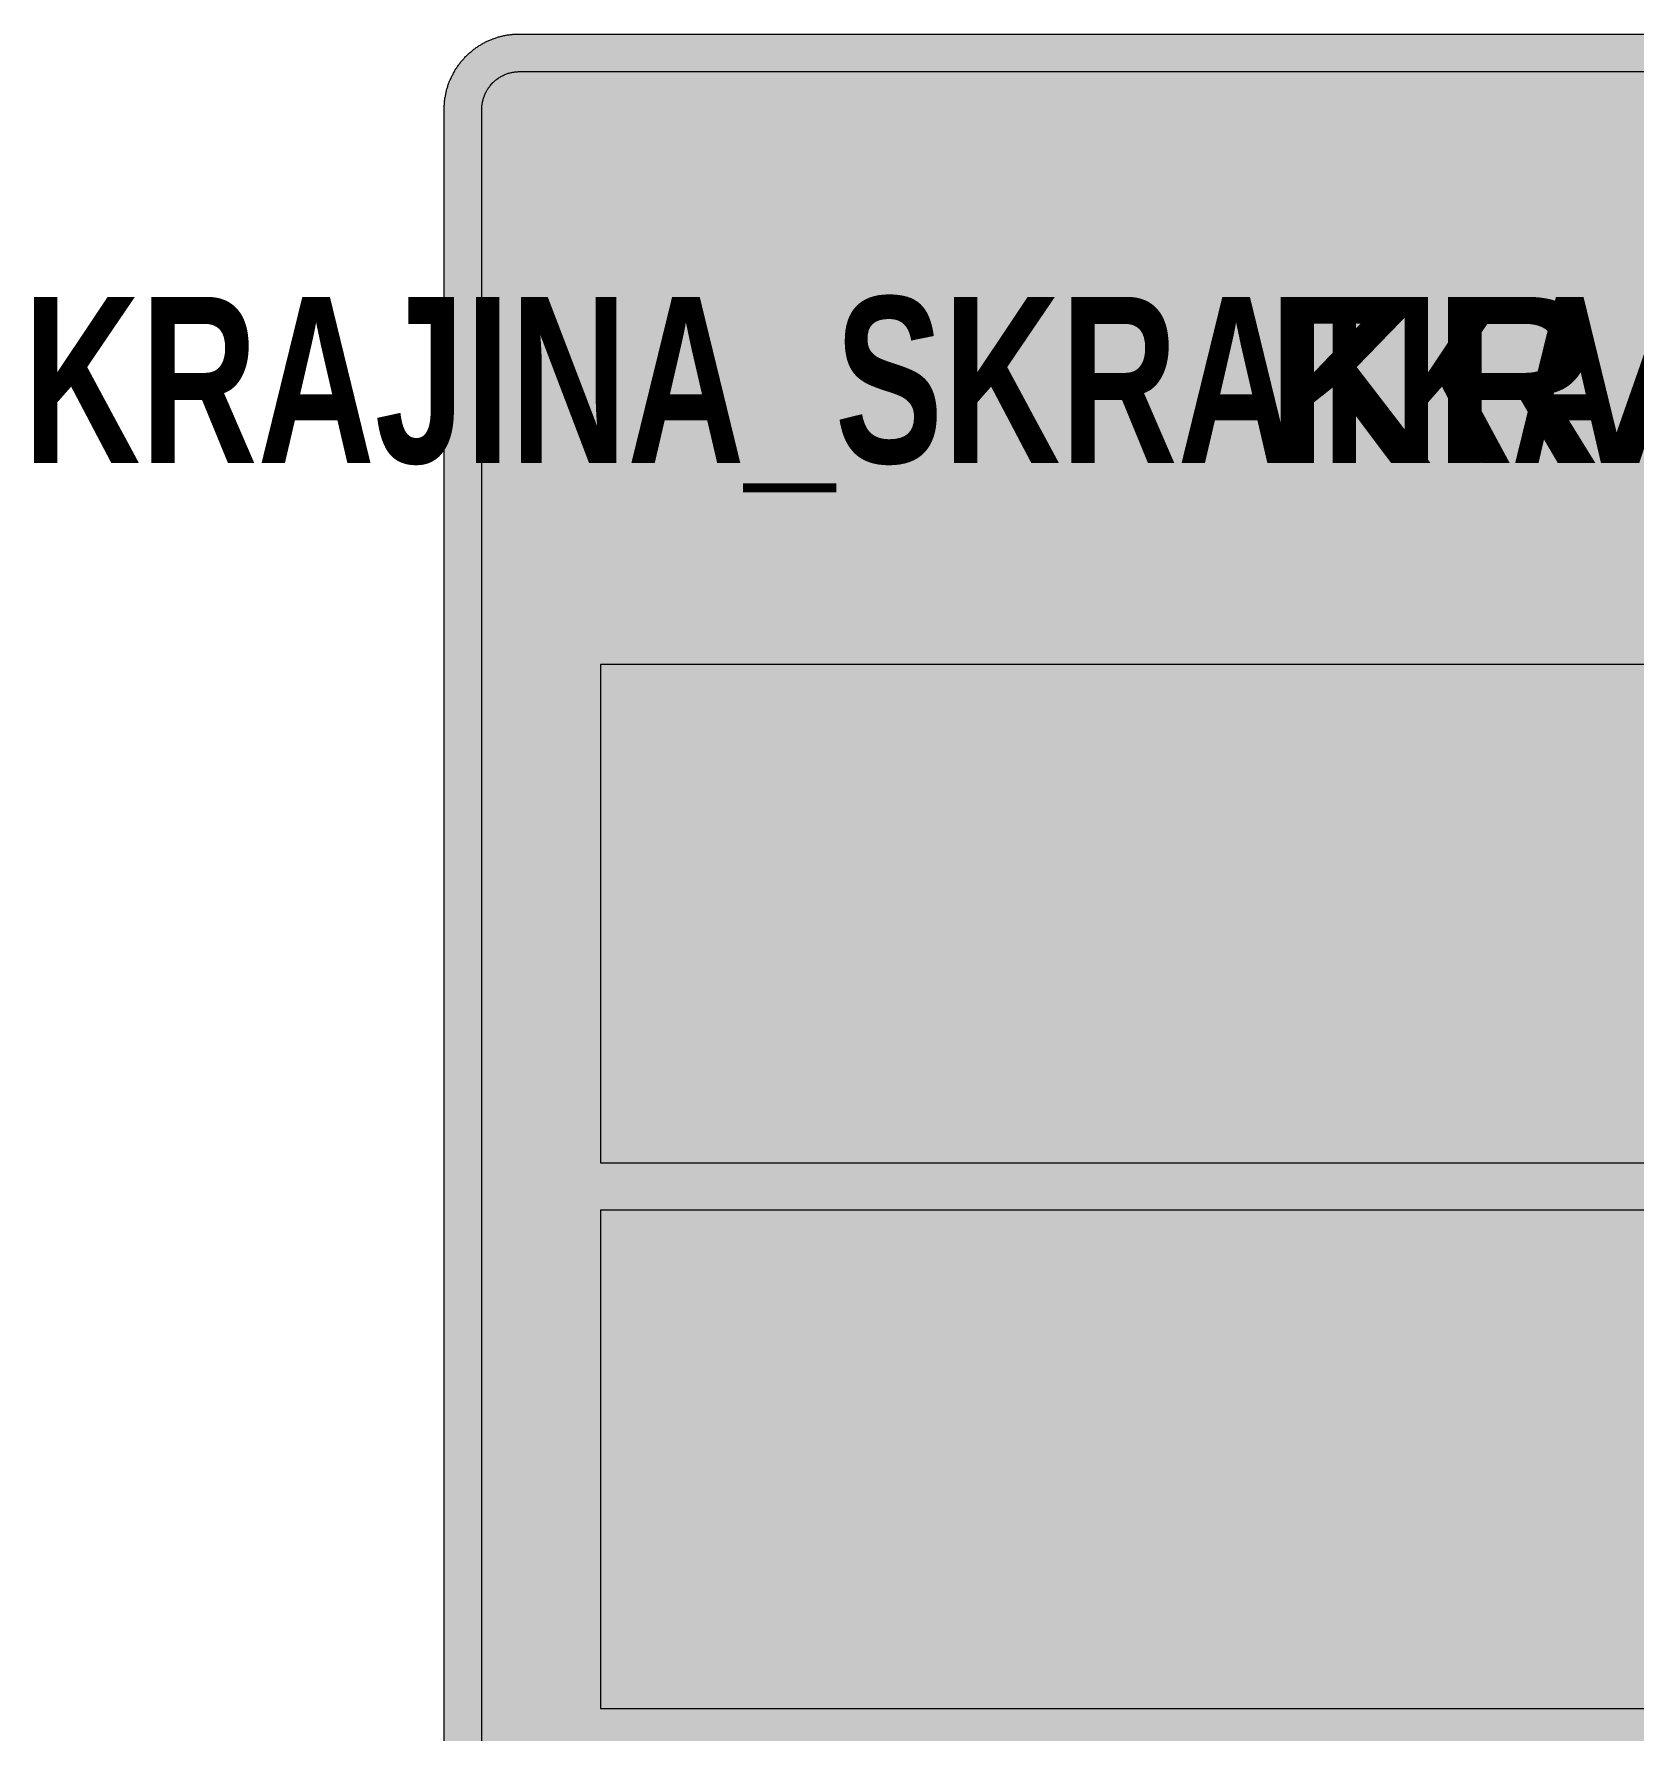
# Model space of a CAD drawing. Header units: metres. Extents: x -11.9 to 26.2, y 3.5 to 34.9.
# Drawn here: x -11.93 to 1.58, y 20.62 to 34.93 of the extents above; entities that cross this region are included whole.
import ezdxf
from ezdxf.enums import TextEntityAlignment as Align

# ---------------------------------------------------------------- set-up
doc = ezdxf.new("R2010")
doc.units = ezdxf.units.M
doc.styles.add('DZ', font='arialbd.ttf')

msp = doc.modelspace()

# ---------------------------------------------------------------- hatches: boundary and pattern name
at = {"true_color": 0xf1efea}
h = msp.add_hatch(color=7, dxfattribs=at)
h.dxf.hatch_style = 1
h.paths.add_polyline_path([(8.084, 34.881), (8.106, 34.871), (8.127, 34.861), (8.145, 34.851), (8.165, 34.839), (8.18, 34.829), (8.2, 34.816), (8.222, 34.799), (8.24, 34.784), (8.259, 34.768), (8.276, 34.752), (8.289, 34.739), (8.305, 34.722), (8.313, 34.713), (8.322, 34.702), (8.335, 34.686), (8.348, 34.668), (8.361, 34.649), (8.372, 34.632), (8.384, 34.612), (8.396, 34.59), (8.407, 34.568), (8.415, 34.548), (8.425, 34.524), (8.434, 34.499), (8.441, 34.476), (8.447, 34.454), (8.453, 34.428), (8.458, 34.401), (8.463, 34.369), (8.465, 34.346), (8.466, 34.322), (8.467, 34.306), (8.467, 34.298), (8.467, 22.467), (8.467, 10.62), (8.465, 10.595), (8.464, 10.572), (8.461, 10.549), (8.456, 10.52), (8.451, 10.496), (8.446, 10.473), (8.437, 10.444), (8.427, 10.413), (8.421, 10.399), (8.415, 10.385), (8.406, 10.363), (8.395, 10.342), (8.384, 10.322), (8.371, 10.3), (8.36, 10.283), (8.348, 10.265), (8.333, 10.245), (8.319, 10.228), (8.313, 10.221), (8.303, 10.209), (8.285, 10.19), (8.269, 10.175), (8.254, 10.161), (8.246, 10.154), (8.235, 10.145), (8.216, 10.129), (8.201, 10.119), (8.183, 10.106), (8.165, 10.094), (8.145, 10.083), (8.128, 10.073), (8.108, 10.063), (8.083, 10.052), (8.054, 10.04), (8.038, 10.035), (8.025, 10.03), (7.999, 10.022), (7.978, 10.017), (7.956, 10.012), (7.933, 10.008), (7.915, 10.005), (7.895, 10.003), (7.871, 10.001), (7.847, 10), (7.832, 10), (-7.832, 10), (-7.847, 10), (-7.871, 10.001), (-7.894, 10.003), (-7.918, 10.006), (-7.947, 10.01), (-7.971, 10.015), (-7.994, 10.021), (-8.022, 10.029), (-8.038, 10.035), (-8.054, 10.04), (-8.067, 10.045), (-8.082, 10.051), (-8.106, 10.062), (-8.127, 10.073), (-8.145, 10.083), (-8.165, 10.094), (-8.182, 10.106), (-8.204, 10.121), (-8.227, 10.138), (-8.248, 10.155), (-8.267, 10.172), (-8.282, 10.187), (-8.302, 10.208), (-8.313, 10.221), (-8.322, 10.231), (-8.335, 10.248), (-8.348, 10.265), (-8.364, 10.288), (-8.374, 10.304), (-8.384, 10.322), (-8.396, 10.344), (-8.407, 10.365), (-8.412, 10.378), (-8.418, 10.391), (-8.427, 10.415), (-8.432, 10.428), (-8.437, 10.443), (-8.441, 10.458), (-8.444, 10.465), (-8.448, 10.48), (-8.452, 10.5), (-8.456, 10.52), (-8.46, 10.541), (-8.463, 10.564), (-8.465, 10.583), (-8.466, 10.603), (-8.467, 10.627), (-8.467, 22.467), (-8.467, 34.308), (-8.466, 34.33), (-8.464, 34.353), (-8.461, 34.383), (-8.457, 34.409), (-8.453, 34.432), (-8.448, 34.453), (-8.444, 34.468), (-8.44, 34.479), (-8.432, 34.505), (-8.423, 34.529), (-8.418, 34.541), (-8.412, 34.556), (-8.401, 34.579), (-8.395, 34.59), (-8.388, 34.605), (-8.375, 34.627), (-8.362, 34.647), (-8.349, 34.667), (-8.336, 34.684), (-8.322, 34.702), (-8.313, 34.713), (-8.307, 34.72), (-8.291, 34.737), (-8.278, 34.75), (-8.263, 34.764), (-8.245, 34.781), (-8.229, 34.793), (-8.209, 34.809), (-8.185, 34.826), (-8.165, 34.839), (-8.145, 34.851), (-8.128, 34.86), (-8.108, 34.87), (-8.085, 34.881), (-8.075, 34.885), (-8.061, 34.89), (-8.038, 34.899), (-8.017, 34.906), (-7.997, 34.912), (-7.972, 34.918), (-7.941, 34.924), (-7.915, 34.928), (-7.892, 34.931), (-7.869, 34.932), (-7.848, 34.933), (-7.832, 34.933), (7.839, 34.933), (7.863, 34.933), (7.887, 34.931), (7.912, 34.928), (7.94, 34.924), (7.956, 34.921), (7.971, 34.918), (7.986, 34.914), (7.996, 34.912), (8.023, 34.904), (8.038, 34.899), (8.048, 34.895), (8.065, 34.889), (8.075, 34.885)])
h.paths.add_polyline_path([(8.149, 10.626), (8.148, 10.602), (8.145, 10.58), (8.139, 10.554), (8.132, 10.532), (8.124, 10.511), (8.115, 10.491), (8.104, 10.471), (8.091, 10.452), (8.077, 10.433), (8.062, 10.416), (8.045, 10.399), (8.026, 10.384), (8.01, 10.372), (7.991, 10.36), (7.969, 10.348), (7.947, 10.339), (7.926, 10.331), (7.904, 10.326), (7.881, 10.321), (7.856, 10.318), (7.836, 10.317), (-7.847, 10.318), (-7.873, 10.32), (-7.894, 10.323), (-7.915, 10.328), (-7.934, 10.334), (-7.955, 10.342), (-7.977, 10.352), (-7.996, 10.363), (-8.015, 10.376), (-8.034, 10.39), (-8.051, 10.405), (-8.066, 10.42), (-8.081, 10.438), (-8.096, 10.458), (-8.107, 10.476), (-8.118, 10.497), (-8.127, 10.518), (-8.135, 10.54), (-8.142, 10.564), (-8.146, 10.588), (-8.148, 10.61), (-8.149, 10.629), (-8.149, 22.467), (-8.149, 34.309), (-8.148, 34.332), (-8.144, 34.356), (-8.14, 34.377), (-8.133, 34.4), (-8.124, 34.422), (-8.115, 34.443), (-8.103, 34.463), (-8.092, 34.481), (-8.077, 34.5), (-8.061, 34.518), (-8.04, 34.538), (-8.022, 34.553), (-8.002, 34.566), (-7.983, 34.578), (-7.962, 34.588), (-7.941, 34.597), (-7.919, 34.604), (-7.894, 34.61), (-7.871, 34.614), (-7.847, 34.616), (-7.832, 34.616), (7.841, 34.616), (7.865, 34.614), (7.89, 34.611), (7.912, 34.606), (7.933, 34.6), (7.955, 34.591), (7.976, 34.581), (7.997, 34.57), (8.016, 34.557), (8.033, 34.544), (8.05, 34.529), (8.067, 34.511), (8.082, 34.494), (8.095, 34.476), (8.107, 34.456), (8.118, 34.435), (8.128, 34.414), (8.135, 34.392), (8.141, 34.369), (8.146, 34.348), (8.148, 34.323), (8.149, 34.302), (8.149, 22.467)], flags=16)
at = {"true_color": 0x9b9b9b}
h = msp.add_hatch(color=253, dxfattribs=at)
h.dxf.hatch_style = 1
h.paths.add_polyline_path([(8.149, 22.467), (8.149, 34.298), (8.149, 34.306), (8.149, 34.315), (8.148, 34.323), (8.147, 34.331), (8.147, 34.339), (8.146, 34.347), (8.144, 34.354), (8.143, 34.362), (8.141, 34.37), (8.139, 34.378), (8.137, 34.385), (8.135, 34.393), (8.132, 34.4), (8.13, 34.407), (8.127, 34.415), (8.124, 34.422), (8.121, 34.429), (8.118, 34.436), (8.114, 34.443), (8.111, 34.45), (8.107, 34.456), (8.103, 34.463), (8.099, 34.469), (8.095, 34.476), (8.091, 34.482), (8.086, 34.488), (8.081, 34.494), (8.077, 34.5), (8.072, 34.506), (8.067, 34.512), (8.061, 34.517), (8.056, 34.523), (8.051, 34.528), (8.045, 34.533), (8.039, 34.538), (8.034, 34.543), (8.028, 34.548), (8.022, 34.553), (8.015, 34.557), (8.009, 34.562), (8.003, 34.566), (7.996, 34.57), (7.99, 34.574), (7.983, 34.577), (7.976, 34.581), (7.969, 34.584), (7.962, 34.588), (7.955, 34.591), (7.948, 34.594), (7.941, 34.597), (7.933, 34.599), (7.926, 34.602), (7.919, 34.604), (7.911, 34.606), (7.903, 34.608), (7.896, 34.609), (7.888, 34.611), (7.88, 34.612), (7.872, 34.613), (7.864, 34.614), (7.856, 34.615), (7.848, 34.615), (7.84, 34.616), (7.832, 34.616), (-7.832, 34.616), (-7.84, 34.616), (-7.848, 34.615), (-7.856, 34.615), (-7.864, 34.614), (-7.872, 34.613), (-7.88, 34.612), (-7.888, 34.611), (-7.896, 34.609), (-7.903, 34.608), (-7.911, 34.606), (-7.919, 34.604), (-7.926, 34.602), (-7.934, 34.599), (-7.941, 34.597), (-7.948, 34.594), (-7.955, 34.591), (-7.962, 34.588), (-7.969, 34.584), (-7.976, 34.581), (-7.983, 34.577), (-7.99, 34.574), (-7.996, 34.57), (-8.003, 34.566), (-8.009, 34.562), (-8.015, 34.557), (-8.022, 34.553), (-8.028, 34.548), (-8.034, 34.543), (-8.039, 34.538), (-8.045, 34.533), (-8.051, 34.528), (-8.056, 34.523), (-8.062, 34.517), (-8.067, 34.512), (-8.072, 34.506), (-8.077, 34.5), (-8.081, 34.494), (-8.086, 34.488), (-8.091, 34.482), (-8.095, 34.476), (-8.099, 34.469), (-8.103, 34.463), (-8.107, 34.456), (-8.111, 34.45), (-8.114, 34.443), (-8.118, 34.436), (-8.121, 34.429), (-8.124, 34.422), (-8.127, 34.415), (-8.13, 34.407), (-8.132, 34.4), (-8.135, 34.393), (-8.137, 34.385), (-8.139, 34.378), (-8.141, 34.37), (-8.143, 34.362), (-8.144, 34.354), (-8.146, 34.347), (-8.147, 34.339), (-8.148, 34.331), (-8.148, 34.323), (-8.149, 34.315), (-8.149, 34.306), (-8.149, 34.298), (-8.149, 22.467), (-8.149, 10.635), (-8.149, 10.627), (-8.149, 10.619), (-8.148, 10.611), (-8.148, 10.603), (-8.147, 10.595), (-8.146, 10.587), (-8.144, 10.579), (-8.143, 10.571), (-8.141, 10.563), (-8.139, 10.556), (-8.137, 10.548), (-8.135, 10.541), (-8.132, 10.533), (-8.13, 10.526), (-8.127, 10.519), (-8.124, 10.511), (-8.121, 10.504), (-8.118, 10.497), (-8.114, 10.49), (-8.111, 10.484), (-8.107, 10.477), (-8.103, 10.47), (-8.099, 10.464), (-8.095, 10.457), (-8.091, 10.451), (-8.086, 10.445), (-8.081, 10.439), (-8.077, 10.433), (-8.072, 10.427), (-8.067, 10.421), (-8.062, 10.416), (-8.056, 10.41), (-8.051, 10.405), (-8.045, 10.4), (-8.039, 10.395), (-8.034, 10.39), (-8.028, 10.385), (-8.022, 10.381), (-8.015, 10.376), (-8.009, 10.372), (-8.003, 10.368), (-7.996, 10.363), (-7.99, 10.36), (-7.983, 10.356), (-7.976, 10.352), (-7.969, 10.349), (-7.962, 10.345), (-7.955, 10.342), (-7.948, 10.339), (-7.941, 10.337), (-7.934, 10.334), (-7.926, 10.332), (-7.919, 10.329), (-7.911, 10.327), (-7.903, 10.326), (-7.896, 10.324), (-7.888, 10.322), (-7.88, 10.321), (-7.872, 10.32), (-7.864, 10.319), (-7.856, 10.318), (-7.848, 10.318), (-7.84, 10.318), (-7.832, 10.318), (7.832, 10.317), (7.84, 10.318), (7.848, 10.318), (7.856, 10.318), (7.864, 10.319), (7.872, 10.32), (7.88, 10.321), (7.888, 10.322), (7.896, 10.324), (7.903, 10.326), (7.911, 10.327), (7.919, 10.329), (7.926, 10.332), (7.933, 10.334), (7.941, 10.337), (7.948, 10.339), (7.955, 10.342), (7.962, 10.345), (7.969, 10.349), (7.976, 10.352), (7.983, 10.356), (7.99, 10.36), (7.996, 10.363), (8.003, 10.368), (8.009, 10.372), (8.015, 10.376), (8.022, 10.381), (8.028, 10.385), (8.034, 10.39), (8.039, 10.395), (8.045, 10.4), (8.051, 10.405), (8.056, 10.41), (8.061, 10.416), (8.067, 10.421), (8.072, 10.427), (8.077, 10.433), (8.081, 10.439), (8.086, 10.445), (8.091, 10.451), (8.095, 10.457), (8.099, 10.464), (8.103, 10.47), (8.107, 10.477), (8.111, 10.484), (8.114, 10.49), (8.118, 10.497), (8.121, 10.504), (8.124, 10.511), (8.127, 10.519), (8.13, 10.526), (8.132, 10.533), (8.135, 10.541), (8.137, 10.548), (8.139, 10.556), (8.141, 10.563), (8.143, 10.571), (8.144, 10.579), (8.146, 10.587), (8.147, 10.595), (8.147, 10.603), (8.148, 10.611), (8.149, 10.619), (8.149, 10.627), (8.149, 10.635)])
at = {"true_color": 0xf1efea}
h = msp.add_hatch(color=7, dxfattribs=at)
edge = h.paths.add_edge_path()
edge.add_ellipse((-5.249, 32.017), major_axis=(1.9, 0), ratio=0.631579, start_angle=0, end_angle=180)
edge.add_ellipse((-5.249, 32.017), major_axis=(1.9, 0), ratio=0.631579, start_angle=180, end_angle=360)
for points in [[(7.149, 29.617), (-7.149, 29.617), (-7.149, 25.417), (7.149, 25.417)], [(7.149, 25.017), (-7.149, 25.017), (-7.149, 20.817), (7.149, 20.817)]]:
    msp.add_hatch(color=7, dxfattribs=at).paths.add_polyline_path(points)
at = {"true_color": 0x9b9b9b, "transparency": 33554687}
for points in [[(-5.488, 26.017), (-5.488, 26.805), (-4.996, 27.392), (-4.504, 26.805), (-4.504, 26.409), (-4.308, 26.409), (-4.308, 27.392), (-4.208, 27.592), (-4.208, 28.376), (-3.913, 29.363), (-3.617, 28.376), (-3.617, 27.592), (-3.521, 27.392), (-3.521, 27.001), (-3.225, 27.197), (-2.538, 26.805), (-2.538, 26.213), (-2.338, 26.213), (-2.338, 27.592), (-2.242, 27.592), (-2.242, 28.18), (-2.142, 28.18), (-2.142, 28.772), (-1.65, 28.772), (-1.65, 28.084), (-1.55, 28.084), (-1.55, 27.001), (-1.354, 27.001), (-1.354, 26.409), (-1.158, 26.409), (-1.158, 27.392), (-0.763, 27.788), (-0.371, 27.392), (-0.371, 26.805), (0.025, 27.197), (0.417, 26.805), (0.417, 26.017)], [(-5.488, 21.417), (-5.488, 22.205), (-4.996, 22.792), (-4.504, 22.205), (-4.504, 21.809), (-4.308, 21.809), (-4.308, 22.792), (-4.208, 22.992), (-4.208, 23.776), (-3.913, 24.763), (-3.617, 23.776), (-3.617, 22.992), (-3.521, 22.792), (-3.521, 22.401), (-3.225, 22.597), (-2.538, 22.205), (-2.538, 21.613), (-2.338, 21.613), (-2.338, 22.992), (-2.242, 22.992), (-2.242, 23.58), (-2.142, 23.58), (-2.142, 24.172), (-1.65, 24.172), (-1.65, 23.484), (-1.55, 23.484), (-1.55, 22.401), (-1.354, 22.401), (-1.354, 21.809), (-1.158, 21.809), (-1.158, 22.792), (-0.763, 23.188), (-0.371, 22.792), (-0.371, 22.205), (0.025, 22.597), (0.417, 22.205), (0.417, 21.417)]]:
    msp.add_hatch(color=253, dxfattribs=at).paths.add_polyline_path(points)

# ---------------------------------------------------------------- linework, layer by layer
at = {"color": 7, "true_color": 0xf1efea}
msp.add_lwpolyline([(-8.467, 10.635), (-8.467, 22.467), (-8.467, 34.298), (-8.467, 34.306), (-8.466, 34.314), (-8.466, 34.322), (-8.466, 34.33), (-8.465, 34.338), (-8.465, 34.345), (-8.464, 34.353), (-8.464, 34.361), (-8.463, 34.369), (-8.462, 34.377), (-8.461, 34.384), (-8.46, 34.392), (-8.459, 34.4), (-8.457, 34.407), (-8.456, 34.415), (-8.454, 34.423), (-8.453, 34.43), (-8.451, 34.438), (-8.449, 34.446), (-8.448, 34.453), (-8.446, 34.461), (-8.444, 34.468), (-8.441, 34.476), (-8.439, 34.483), (-8.437, 34.49), (-8.435, 34.498), (-8.432, 34.505), (-8.43, 34.512), (-8.427, 34.52), (-8.424, 34.527), (-8.421, 34.534), (-8.418, 34.541), (-8.415, 34.548), (-8.412, 34.556), (-8.409, 34.563), (-8.406, 34.57), (-8.402, 34.577), (-8.399, 34.584), (-8.395, 34.59), (-8.392, 34.597), (-8.388, 34.604), (-8.384, 34.611), (-8.381, 34.618), (-8.377, 34.624), (-8.373, 34.631), (-8.368, 34.638), (-8.364, 34.644), (-8.36, 34.651), (-8.356, 34.657), (-8.351, 34.663), (-8.347, 34.67), (-8.342, 34.676), (-8.337, 34.682), (-8.333, 34.688), (-8.328, 34.695), (-8.323, 34.701), (-8.318, 34.707), (-8.313, 34.713), (-8.308, 34.719), (-8.302, 34.724), (-8.297, 34.73), (-8.292, 34.736), (-8.286, 34.742), (-8.281, 34.747), (-8.275, 34.753), (-8.269, 34.758), (-8.264, 34.764), (-8.258, 34.769), (-8.252, 34.774), (-8.246, 34.779), (-8.24, 34.784), (-8.234, 34.789), (-8.228, 34.794), (-8.222, 34.799), (-8.216, 34.804), (-8.209, 34.809), (-8.203, 34.813), (-8.197, 34.818), (-8.19, 34.822), (-8.184, 34.827), (-8.177, 34.831), (-8.171, 34.835), (-8.164, 34.839), (-8.158, 34.843), (-8.151, 34.847), (-8.144, 34.851), (-8.138, 34.855), (-8.131, 34.858), (-8.124, 34.862), (-8.117, 34.866), (-8.11, 34.869), (-8.103, 34.872), (-8.096, 34.876), (-8.089, 34.879), (-8.082, 34.882), (-8.075, 34.885), (-8.067, 34.888), (-8.06, 34.891), (-8.053, 34.893), (-8.046, 34.896), (-8.038, 34.899), (-8.031, 34.901), (-8.024, 34.904), (-8.016, 34.906), (-8.009, 34.908), (-8.001, 34.91), (-7.994, 34.912), (-7.986, 34.914), (-7.979, 34.916), (-7.971, 34.918), (-7.964, 34.919), (-7.956, 34.921), (-7.948, 34.922), (-7.941, 34.924), (-7.933, 34.925), (-7.925, 34.926), (-7.918, 34.927), (-7.91, 34.928), (-7.902, 34.929), (-7.894, 34.93), (-7.887, 34.931), (-7.879, 34.932), (-7.871, 34.932), (-7.863, 34.933), (-7.855, 34.933), (-7.847, 34.933), (-7.84, 34.933), (-7.832, 34.933), (7.832, 34.933)], dxfattribs=at)
at = {"color": 146, "true_color": 0x005b8c}
msp.add_lwpolyline([(-8.149, 10.635), (-8.149, 22.467), (-8.149, 34.298), (-8.149, 34.306), (-8.149, 34.315), (-8.148, 34.323), (-8.148, 34.331), (-8.147, 34.339), (-8.146, 34.347), (-8.144, 34.354), (-8.143, 34.362), (-8.141, 34.37), (-8.139, 34.378), (-8.137, 34.385), (-8.135, 34.393), (-8.132, 34.4), (-8.13, 34.407), (-8.127, 34.415), (-8.124, 34.422), (-8.121, 34.429), (-8.118, 34.436), (-8.114, 34.443), (-8.111, 34.45), (-8.107, 34.456), (-8.103, 34.463), (-8.099, 34.469), (-8.095, 34.476), (-8.091, 34.482), (-8.086, 34.488), (-8.081, 34.494), (-8.077, 34.5), (-8.072, 34.506), (-8.067, 34.512), (-8.062, 34.517), (-8.056, 34.523), (-8.051, 34.528), (-8.045, 34.533), (-8.039, 34.538), (-8.034, 34.543), (-8.028, 34.548), (-8.022, 34.553), (-8.015, 34.557), (-8.009, 34.562), (-8.003, 34.566), (-7.996, 34.57), (-7.99, 34.574), (-7.983, 34.577), (-7.976, 34.581), (-7.969, 34.584), (-7.962, 34.588), (-7.955, 34.591), (-7.948, 34.594), (-7.941, 34.597), (-7.934, 34.599), (-7.926, 34.602), (-7.919, 34.604), (-7.911, 34.606), (-7.903, 34.608), (-7.896, 34.609), (-7.888, 34.611), (-7.88, 34.612), (-7.872, 34.613), (-7.864, 34.614), (-7.856, 34.615), (-7.848, 34.615), (-7.84, 34.616), (-7.832, 34.616), (7.832, 34.616)], dxfattribs=at)
for points in [[(7.149, 29.617), (-7.149, 29.617), (-7.149, 25.417), (7.149, 25.417), (7.149, 29.617)], [(7.149, 25.017), (-7.149, 25.017), (-7.149, 20.817), (7.149, 20.817), (7.149, 25.017)]]:
    msp.add_lwpolyline(points, close=True)
at = {"color": 8, "lineweight": 5, "true_color": 0x828282, "transparency": 33554687}
msp.add_solid([(-5.825, 20.972), (0.517, 24.134), (-6.092, 21.501), (0.25, 24.663)], dxfattribs=at)

# ---------------------------------------------------------------- texts
at = {"color": 253, "true_color": 0x9b9b9b, "style": 'DZ', "width": 0.7}
msp.add_attdef('KRAJINA_SKRATKA', text='SK', height=1.4, dxfattribs=at).set_placement((-5.249, 32.017), align=Align.MIDDLE_CENTER)
at = {"color": 7, "true_color": 0xf1efea, "style": 'DZ'}
msp.add_attdef('KRAJINA', text='Slovensko', height=1.4, dxfattribs=at).set_placement((7.149, 32.017), align=Align.MIDDLE_RIGHT)

doc.saveas('drawing.dxf')
